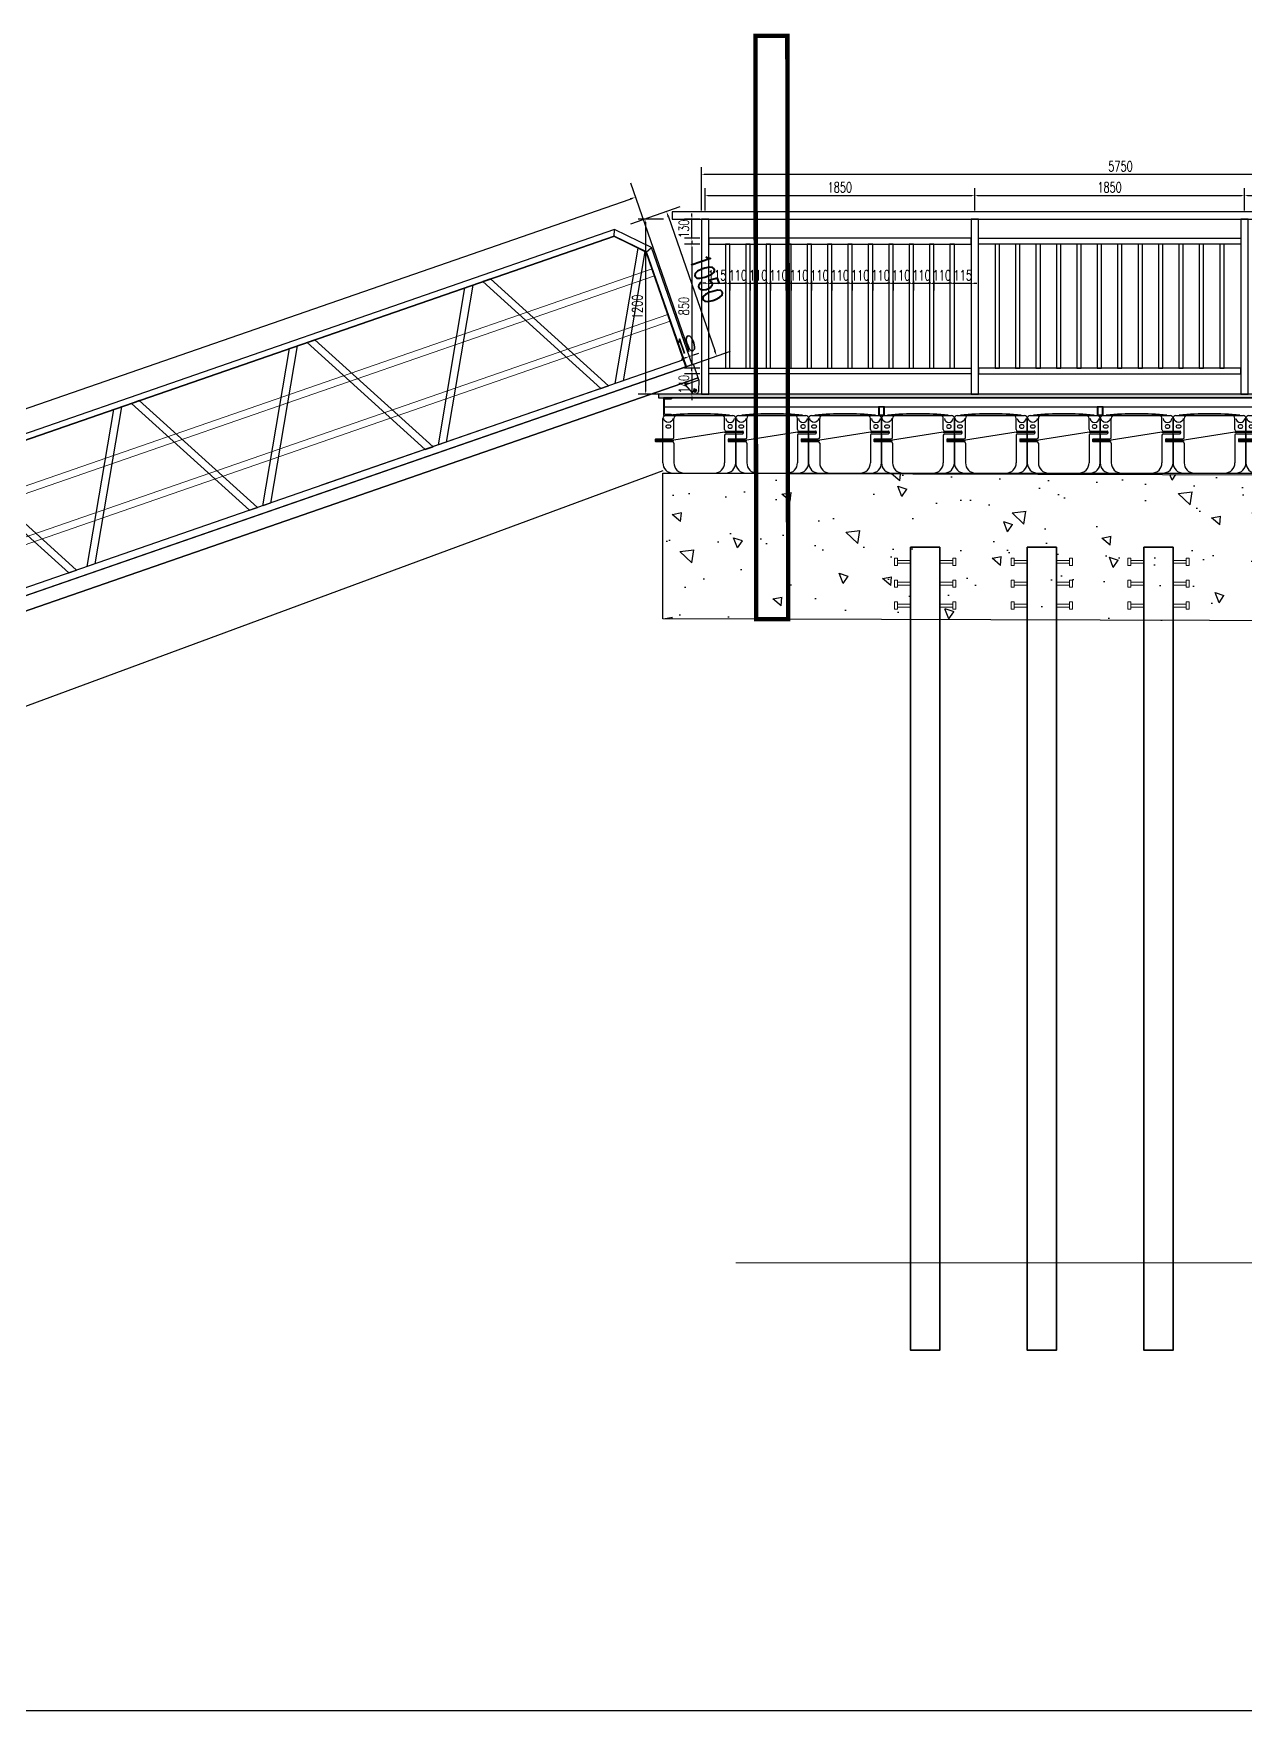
# Model space of a CAD drawing. Header units: millimetres. Extents: x -2430464 to 225692, y -180 to 1805330.
# Drawn here: x -909722 to -901416, y 898992 to 910491 of the extents above; entities that cross this region are included whole.
import ezdxf

# ---------------------------------------------------------------- set-up
doc = ezdxf.new("R2010")
doc.units = ezdxf.units.MM
doc.header["$LTSCALE"] = 1000
doc.linetypes.add('CENTER2', pattern=[28.575, 19.05, -3.175, 3.175, -3.175])
doc.layers.get('0').update_dxf_attribs({"linetype": 'CONTINUOUS'})
doc.layers.get('DEFPOINTS').update_dxf_attribs({"linetype": 'CONTINUOUS'})
for name, color, linetype in [('FT', 251, 'CONTINUOUS'), ('W-FLOAT_BOWL浮筒', 253, 'CONTINUOUS'), ('W-MOUNTING固定方式', 5, 'CONTINUOUS'), ('W-PLASTIC_RAILINGS塑木栏杆', 6, 'CONTINUOUS'), ('W-REVETMENT驳岸', 251, 'CONTINUOUS'), ('W-STEEL_FRAME钢架', 3, 'CONTINUOUS'), ('W-STEEL_KEEL钢龙骨', 5, 'CONTINUOUS'), ('W-WOOD_FLOOR木地板', 30, 'CONTINUOUS'), ('建筑', 7, 'CONTINUOUS'), ('景-通用-文字', 7, 'CONTINUOUS')]:
    doc.layers.add(name, color=color, linetype=linetype)
doc.layers.add('结构粗线', color=4, linetype='CONTINUOUS', lineweight=35)
doc.layers.add('结构细线', color=7, linetype='CONTINUOUS', lineweight=18)
doc.styles.add('STANDARD_T3', font='simplex.shx', dxfattribs={"width": 0.7, "bigfont": 'gbcbig.shx'})
doc.dimstyles.new('W&&20', dxfattribs={"dimtxt": 70, "dimasz": 20, "dimexe": 50, "dimexo": 60, "dimgap": 20, "dimtad": 1, "dimdec": 0, "dimzin": 0, "dimdsep": 46, "dimtxsty": 'STANDARD_T3', "dimcen": 0.09, "dimclrd": 1, "dimclre": 1, "dimclrt": 7, "dimazin": 2, "dimtfac": 1, "dimtdec": 0, "dimtix": 1, "dimtmove": 2, "dimatfit": 3, "dimfxl": 0, "dimtolj": 1, "dimtzin": 0, "dimarcsym": 0})
doc.dimstyles.new('W&&30', dxfattribs={"dimtxt": 105, "dimasz": 30, "dimexe": 75, "dimexo": 90, "dimgap": 30, "dimtad": 1, "dimdec": 0, "dimzin": 0, "dimdsep": 46, "dimtxsty": 'STANDARD_T3', "dimcen": 0.09, "dimclrd": 1, "dimclre": 1, "dimclrt": 7, "dimazin": 2, "dimtfac": 1, "dimtdec": 0, "dimtix": 1, "dimtmove": 2, "dimatfit": 3, "dimfxl": 0, "dimtolj": 1, "dimtzin": 0, "dimarcsym": 0})
doc.dimstyles.new('W&&40', dxfattribs={"dimtxt": 140, "dimasz": 40, "dimexe": 100, "dimexo": 120, "dimgap": 40, "dimtad": 1, "dimdec": 0, "dimzin": 0, "dimdsep": 46, "dimtxsty": 'STANDARD_T3', "dimcen": 0.09, "dimclrd": 1, "dimclre": 1, "dimclrt": 7, "dimazin": 2, "dimtfac": 1, "dimtdec": 0, "dimtix": 1, "dimtmove": 2, "dimatfit": 3, "dimfxl": 0, "dimtolj": 1, "dimtzin": 0, "dimarcsym": 0})

# ---------------------------------------------------------------- blocks, each defined once
blk = doc.blocks.new('blhft')
at = {"layer": 'FT'}
for p, q in [((-250, 234), (-250, 375)), ((-230, 395), (230, 395)), ((-208, 397), (208, 397)), ((-208, 397), (-208, 395)), ((-174, 244), (-174, 375)), ((174, 298), (174, 375)), ((208, 397), (208, 395)), ((250, 375), (250, 288)), ((-298, 234), (-184, 234)), ((174, 280), (-174, 226)), ((174, 280), (302, 280)), ((174, 260), (174, 70)), ((184, 288), (298, 288)), ((184, 270), (298, 270)), ((250, 270), (250, 70)), ((-302, 226), (-174, 226)), ((-298, 216), (-184, 216)), ((-250, 70), (-250, 216)), ((-174, 206), (-174, 70)), ((-180, 0), (180, 0))]:
    blk.add_line(p, q, dxfattribs=at)
at = {"layer": 'FT', "ltscale": 0.5}
for p, q in [((-302, 230), (-302, 220)), ((302, 284), (302, 274))]:
    blk.add_line(p, q, dxfattribs=at)
at = {"layer": 'FT'}
for centre, radius, start, end in [((-230, 375), 20, 90, 180), ((0, -1768), 2175, 84.5043, 95.4957), ((-154, 375), 20, 90, 180), ((154, 375), 20, 0, 90), ((230, 375), 20, 0, 90), ((-184, 244), 10, 270, 0), ((184, 298), 10, 180, 270), ((184, 260), 10, 90, 180), ((298, 274), 4, 270, 0), ((-298, 220), 4, 180, 270), ((-184, 206), 10, 0, 90), ((-180, 70), 70, 180, 270), ((-104, 70), 70, 180, 270), ((104, 70), 70, 270, 0), ((180, 70), 70, 270, 0)]:
    blk.add_arc(centre, radius, start, end, dxfattribs=at)
at = {"layer": 'FT', "ltscale": 0.5}
for centre, start, end in [((-298, 230), 90, 180), ((298, 284), 0, 90)]:
    blk.add_arc(centre, 4, start, end, dxfattribs=at)
at = {"layer": 'FT', "extrusion": (0, 0, -1)}
blk.add_ellipse((-212, 375), major_axis=(-30.4, 0), ratio=0.921809, start_param=3.141593, end_param=6.283185, dxfattribs=at)
at = {"layer": 'FT'}
blk.add_ellipse((212, 375), major_axis=(30.4, 0.1), ratio=0.921809, start_param=3.141593, end_param=6.283185, dxfattribs=at)
blk.add_ellipse((-212, 320), major_axis=(-16, 0), ratio=0.75, dxfattribs=at)
at = {"layer": 'FT', "extrusion": (0, 0, -1)}
blk.add_ellipse((212, 320), major_axis=(16, 0), ratio=0.75, dxfattribs=at)
blk = doc.blocks.new('*U258')
at = {"layer": 'FT'}
blk.add_blockref('blhft', (0, -204), dxfattribs=at)
blk = doc.blocks.new('*U259')
at = {"layer": 'W-FLOAT_BOWL浮筒', "color": 0, "linetype": 'ByBlock', "lineweight": -2, "transparency": 16777216}
for p in [(0, 0), (500, 0), (1000, 0), (1500, 0), (2000, 0), (2500, 0), (3000, 0), (3500, 0), (4000, 0), (4500, 0), (5000, 0), (5500, 0)]:
    blk.add_blockref('*U258', p, dxfattribs=at)
blk = doc.blocks.new('*U256')
at = {"layer": 'W-STEEL_FRAME钢架'}
for points in [[(-20, 30), (-20, -30), (20, -30), (20, 30)], [(-17, 27), (-17, -27), (17, -27), (17, 27)]]:
    blk.add_lwpolyline(points, close=True, dxfattribs=at)
blk = doc.blocks.new('*U257')
at = {"layer": '建筑', "color": 0, "linetype": 'ByBlock', "lineweight": -2, "transparency": 16777216}
for p in [(0, 0), (1500, 0), (3000, 0)]:
    blk.add_blockref('*U256', p, dxfattribs=at)
blk = doc.blocks.new('滚轮支架 -left')
for p, q in [((-50, 10), (-22, 81)), ((50, 10), (22, 81))]:
    blk.add_line(p, q)
at = {"color": 3, "linetype": 'CENTER2'}
for p, q in [((-15, 70), (15, 70)), ((0, 85), (0, 55))]:
    blk.add_line(p, q, dxfattribs=at)
blk.add_lwpolyline([(-50, 10), (50, 10), (50, -5), (-50, -5)], close=True)
blk.add_circle((0, 70), 11)
blk.add_arc((0, 70), 25, 26.1956, 153.8044)
blk = doc.blocks.new('*D359')
at = {"layer": 'DEFPOINTS', "color": 0, "transparency": 16777216}
for p in [(25990, 362), (-10, -850), (25990, -850)]:
    blk.add_point(p, dxfattribs=at)
at = {"layer": 'W-STEEL_FRAME钢架', "color": 1, "lineweight": -2, "transparency": 16777216}
for p, q in [((-10, -730), (-10, 462)), ((25990, -730), (25990, 462)), ((30, 362), (25950, 362))]:
    blk.add_line(p, q, dxfattribs=at)
at = {"layer": 'W-STEEL_FRAME钢架', "color": 1, "transparency": 16777216}
for points in [[(30, 368), (30, 355), (-10, 362)], [(25950, 368), (25950, 355), (25990, 362)]]:
    blk.add_solid(points, dxfattribs=at)
at = {"layer": 'W-STEEL_FRAME钢架', "color": 7, "transparency": 16777216, "insert": (12990, 472), "char_height": 140, "attachment_point": 5, "style": 'STANDARD_T3'}
blk.add_mtext('\\A1;26000', dxfattribs=at)
blk = doc.blocks.new('*D360')
at = {"layer": 'DEFPOINTS', "color": 0, "transparency": 16777216}
for p in [(25780, 200), (25780, -850), (26158, -850)]:
    blk.add_point(p, dxfattribs=at)
at = {"layer": 'W-STEEL_FRAME钢架', "color": 1, "lineweight": -2, "transparency": 16777216}
for p, q in [((25900, 200), (26258, 200)), ((26158, 160), (26158, -810)), ((25900, -850), (26258, -850))]:
    blk.add_line(p, q, dxfattribs=at)
at = {"layer": 'W-STEEL_FRAME钢架', "color": 1, "transparency": 16777216}
for points in [[(26164, 160), (26151, 160), (26158, 200)], [(26164, -810), (26151, -810), (26158, -850)]]:
    blk.add_solid(points, dxfattribs=at)
at = {"layer": 'W-STEEL_FRAME钢架', "color": 7, "transparency": 16777216, "insert": (26268, -325), "char_height": 140, "attachment_point": 5, "rotation": 270.0021, "style": 'STANDARD_T3'}
blk.add_mtext('\\A1;1050', dxfattribs=at)
blk = doc.blocks.new('*D358')
at = {"layer": 'DEFPOINTS', "color": 0, "transparency": 16777216}
for p in [(25990, -791), (25980, -850), (25990, -850)]:
    blk.add_point(p, dxfattribs=at)
at = {"layer": 'W-STEEL_FRAME钢架', "color": 1, "lineweight": -2, "transparency": 16777216}
for p, q in [((25950, -791), (25920, -791)), ((25980, -760), (25980, -716)), ((25980, -791), (25990, -791)), ((25990, -760), (25990, -716)), ((26020, -791), (26050, -791))]:
    blk.add_line(p, q, dxfattribs=at)
at = {"layer": 'W-STEEL_FRAME钢架', "color": 1, "transparency": 16777216}
for points in [[(25950, -786), (25950, -796), (25980, -791)], [(26020, -786), (26020, -796), (25990, -791)]]:
    blk.add_solid(points, dxfattribs=at)
at = {"layer": 'W-STEEL_FRAME钢架', "color": 7, "transparency": 16777216, "insert": (25985, -708), "char_height": 105, "attachment_point": 5, "style": 'STANDARD_T3'}
blk.add_mtext('\\A1;10', dxfattribs=at)
blk = doc.blocks.new('dwwqq132')
at = {"layer": '结构细线'}
for p, q in [((82537, 14606), (82587, 14606)), ((82537, 14606), (82537, 14586)), ((82587, 14606), (82587, 14586)), ((82537, 14586), (82587, 14586))]:
    blk.add_line(p, q, dxfattribs=at)
blk.add_lwpolyline([(82552, 14496), (82572, 14496), (82572, 14586), (82552, 14586), (82552, 14496)], dxfattribs=at)
blk = doc.blocks.new('*D2050')
at = {"layer": 'DEFPOINTS', "color": 0, "transparency": 16777216}
for p in [(-905341, 909217), (-905525, 908017), (-905141, 908017)]:
    blk.add_point(p, dxfattribs=at)
at = {"layer": 'W-WOOD_FLOOR木地板', "color": 1, "lineweight": -2, "transparency": 16777216}
for p, q in [((-905401, 909217), (-905575, 909217)), ((-905525, 909197), (-905525, 908037)), ((-905201, 908017), (-905575, 908017))]:
    blk.add_line(p, q, dxfattribs=at)
at = {"layer": 'W-WOOD_FLOOR木地板', "color": 1, "transparency": 16777216}
for points in [[(-905528, 909197), (-905522, 909197), (-905525, 909217)], [(-905528, 908037), (-905522, 908037), (-905525, 908017)]]:
    blk.add_solid(points, dxfattribs=at)
at = {"layer": 'W-WOOD_FLOOR木地板', "color": 7, "transparency": 16777216, "insert": (-905580, 908617), "char_height": 70, "attachment_point": 5, "rotation": 90, "style": 'STANDARD_T3'}
blk.add_mtext('\\A1;1200', dxfattribs=at)
blk = doc.blocks.new('*D2036')
at = {"layer": 'DEFPOINTS', "color": 0, "transparency": 16777216}
for p in [(-905091, 909047), (-905206, 908197), (-905091, 908197)]:
    blk.add_point(p, dxfattribs=at)
at = {"layer": 'W-WOOD_FLOOR木地板', "color": 1, "lineweight": -2, "transparency": 16777216}
for p, q in [((-905151, 909047), (-905256, 909047)), ((-905206, 909027), (-905206, 908217)), ((-905151, 908197), (-905256, 908197))]:
    blk.add_line(p, q, dxfattribs=at)
at = {"layer": 'W-WOOD_FLOOR木地板', "color": 1, "transparency": 16777216}
for points in [[(-905209, 909027), (-905203, 909027), (-905206, 909047)], [(-905209, 908217), (-905203, 908217), (-905206, 908197)]]:
    blk.add_solid(points, dxfattribs=at)
at = {"layer": 'W-WOOD_FLOOR木地板', "color": 7, "transparency": 16777216, "insert": (-905261, 908622), "char_height": 70, "attachment_point": 5, "rotation": 90, "style": 'STANDARD_T3'}
blk.add_mtext('\\A1;850', dxfattribs=at)
blk = doc.blocks.new('*D2037')
at = {"layer": 'DEFPOINTS', "color": 0, "transparency": 16777216}
for p in [(-905206, 909217), (-905091, 909217), (-905091, 909087)]:
    blk.add_point(p, dxfattribs=at)
at = {"layer": 'W-WOOD_FLOOR木地板', "color": 1, "lineweight": -2, "transparency": 16777216}
for p, q in [((-905151, 909217), (-905256, 909217)), ((-905206, 909237), (-905206, 909257)), ((-905206, 909087), (-905206, 909217)), ((-905151, 909087), (-905256, 909087)), ((-905206, 909067), (-905206, 909047))]:
    blk.add_line(p, q, dxfattribs=at)
at = {"layer": 'W-WOOD_FLOOR木地板', "color": 1, "transparency": 16777216}
for points in [[(-905209, 909237), (-905203, 909237), (-905206, 909217)], [(-905209, 909067), (-905203, 909067), (-905206, 909087)]]:
    blk.add_solid(points, dxfattribs=at)
at = {"layer": 'W-WOOD_FLOOR木地板', "color": 7, "transparency": 16777216, "insert": (-905261, 909152), "char_height": 70, "attachment_point": 5, "rotation": 90, "style": 'STANDARD_T3'}
blk.add_mtext('\\A1;130', dxfattribs=at)
blk = doc.blocks.new('*D2051')
at = {"layer": 'DEFPOINTS', "color": 0, "transparency": 16777216}
for p in [(-905091, 908157), (-905206, 908017), (-905091, 908017)]:
    blk.add_point(p, dxfattribs=at)
at = {"layer": 'W-WOOD_FLOOR木地板', "color": 1, "lineweight": -2, "transparency": 16777216}
for p, q in [((-905151, 908157), (-905256, 908157)), ((-905206, 908177), (-905206, 908197)), ((-905206, 908157), (-905206, 908017)), ((-905151, 908017), (-905256, 908017)), ((-905206, 907997), (-905206, 907977))]:
    blk.add_line(p, q, dxfattribs=at)
at = {"layer": 'W-WOOD_FLOOR木地板', "color": 1, "transparency": 16777216}
for points in [[(-905209, 908177), (-905202, 908177), (-905206, 908157)], [(-905209, 907997), (-905202, 907997), (-905206, 908017)]]:
    blk.add_solid(points, dxfattribs=at)
at = {"layer": 'W-WOOD_FLOOR木地板', "color": 7, "transparency": 16777216, "insert": (-905261, 908087), "char_height": 70, "attachment_point": 5, "rotation": 90, "style": 'STANDARD_T3'}
blk.add_mtext('\\A1;140', dxfattribs=at)
blk = doc.blocks.new('*D2052')
at = {"layer": 'DEFPOINTS', "color": 0, "transparency": 16777216}
for p in [(-903266, 909381), (-905116, 909217), (-903266, 909217)]:
    blk.add_point(p, dxfattribs=at)
at = {"layer": 'W-WOOD_FLOOR木地板', "color": 1, "lineweight": -2, "transparency": 16777216}
for p, q in [((-905116, 909277), (-905116, 909431)), ((-903266, 909277), (-903266, 909431)), ((-905096, 909381), (-903286, 909381))]:
    blk.add_line(p, q, dxfattribs=at)
at = {"layer": 'W-WOOD_FLOOR木地板', "color": 1, "transparency": 16777216}
for points in [[(-905096, 909384), (-905096, 909377), (-905116, 909381)], [(-903286, 909384), (-903286, 909377), (-903266, 909381)]]:
    blk.add_solid(points, dxfattribs=at)
at = {"layer": 'W-WOOD_FLOOR木地板', "color": 7, "transparency": 16777216, "insert": (-904191, 909436), "char_height": 70, "attachment_point": 5, "style": 'STANDARD_T3'}
blk.add_mtext('\\A1;1850', dxfattribs=at)
blk = doc.blocks.new('*D2053')
at = {"layer": 'DEFPOINTS', "color": 0, "transparency": 16777216}
for p in [(-901416, 909381), (-903266, 909217), (-901416, 909217)]:
    blk.add_point(p, dxfattribs=at)
at = {"layer": 'W-WOOD_FLOOR木地板', "color": 1, "lineweight": -2, "transparency": 16777216}
for p, q in [((-903266, 909277), (-903266, 909431)), ((-901416, 909277), (-901416, 909431)), ((-903246, 909381), (-901436, 909381))]:
    blk.add_line(p, q, dxfattribs=at)
at = {"layer": 'W-WOOD_FLOOR木地板', "color": 1, "transparency": 16777216}
for points in [[(-903246, 909384), (-903246, 909377), (-903266, 909381)], [(-901436, 909384), (-901436, 909377), (-901416, 909381)]]:
    blk.add_solid(points, dxfattribs=at)
at = {"layer": 'W-WOOD_FLOOR木地板', "color": 7, "transparency": 16777216, "insert": (-902341, 909436), "char_height": 70, "attachment_point": 5, "style": 'STANDARD_T3'}
blk.add_mtext('\\A1;1850', dxfattribs=at)
blk = doc.blocks.new('*D2054')
at = {"layer": 'DEFPOINTS', "color": 0, "transparency": 16777216}
for p in [(-899566, 909381), (-901416, 909217), (-899566, 909217)]:
    blk.add_point(p, dxfattribs=at)
at = {"layer": 'W-WOOD_FLOOR木地板', "color": 1, "lineweight": -2, "transparency": 16777216}
for p, q in [((-901416, 909277), (-901416, 909431)), ((-899566, 909277), (-899566, 909431)), ((-901396, 909381), (-899586, 909381))]:
    blk.add_line(p, q, dxfattribs=at)
at = {"layer": 'W-WOOD_FLOOR木地板', "color": 1, "transparency": 16777216}
for points in [[(-901396, 909384), (-901396, 909377), (-901416, 909381)], [(-899586, 909384), (-899586, 909377), (-899566, 909381)]]:
    blk.add_solid(points, dxfattribs=at)
at = {"layer": 'W-WOOD_FLOOR木地板', "color": 7, "transparency": 16777216, "insert": (-900491, 909436), "char_height": 70, "attachment_point": 5, "style": 'STANDARD_T3'}
blk.add_mtext('\\A1;1850', dxfattribs=at)
blk = doc.blocks.new('*D2055')
at = {"layer": 'DEFPOINTS', "color": 0, "transparency": 16777216}
for p in [(-905141, 909525), (-905141, 909217), (-899391, 909217)]:
    blk.add_point(p, dxfattribs=at)
at = {"layer": 'W-WOOD_FLOOR木地板', "color": 1, "lineweight": -2, "transparency": 16777216}
for p, q in [((-905141, 909277), (-905141, 909575)), ((-899411, 909525), (-905121, 909525)), ((-899391, 909277), (-899391, 909575))]:
    blk.add_line(p, q, dxfattribs=at)
at = {"layer": 'W-WOOD_FLOOR木地板', "color": 1, "transparency": 16777216}
for points in [[(-905121, 909529), (-905121, 909522), (-905141, 909525)], [(-899411, 909529), (-899411, 909522), (-899391, 909525)]]:
    blk.add_solid(points, dxfattribs=at)
at = {"layer": 'W-WOOD_FLOOR木地板', "color": 7, "transparency": 16777216, "insert": (-902266, 909580), "char_height": 70, "attachment_point": 5, "style": 'STANDARD_T3'}
blk.add_mtext('\\A1;5750', dxfattribs=at)
blk = doc.blocks.new('*D2056')
at = {"layer": 'DEFPOINTS', "color": 0, "transparency": 16777216}
for p in [(-905091, 908855), (-904976, 908855), (-904976, 908778)]:
    blk.add_point(p, dxfattribs=at)
at = {"layer": 'W-WOOD_FLOOR木地板', "color": 1, "lineweight": -2, "transparency": 16777216}
for p, q in [((-905111, 908778), (-905131, 908778)), ((-905091, 908795), (-905091, 908728)), ((-905091, 908778), (-904976, 908778)), ((-904976, 908795), (-904976, 908728)), ((-904956, 908778), (-904936, 908778))]:
    blk.add_line(p, q, dxfattribs=at)
at = {"layer": 'W-WOOD_FLOOR木地板', "color": 1, "transparency": 16777216}
for points in [[(-905111, 908781), (-905111, 908774), (-905091, 908778)], [(-904956, 908781), (-904956, 908774), (-904976, 908778)]]:
    blk.add_solid(points, dxfattribs=at)
at = {"layer": 'W-WOOD_FLOOR木地板', "color": 7, "transparency": 16777216, "insert": (-905033, 908833), "char_height": 70, "attachment_point": 5, "style": 'STANDARD_T3'}
blk.add_mtext('\\A1;115', dxfattribs=at)
blk = doc.blocks.new('*D2038')
at = {"layer": 'DEFPOINTS', "color": 0, "transparency": 16777216}
for p in [(-903406, 908902), (-903291, 908902), (-903291, 908778)]:
    blk.add_point(p, dxfattribs=at)
at = {"layer": '景-通用-文字', "color": 1, "lineweight": -2, "transparency": 16777216}
for p, q in [((-903426, 908778), (-903446, 908778)), ((-903406, 908783), (-903406, 908728)), ((-903406, 908778), (-903291, 908778)), ((-903291, 908783), (-903291, 908728)), ((-903271, 908778), (-903251, 908778))]:
    blk.add_line(p, q, dxfattribs=at)
at = {"layer": '景-通用-文字', "color": 1, "transparency": 16777216}
for points in [[(-903426, 908781), (-903426, 908774), (-903406, 908778)], [(-903271, 908781), (-903271, 908774), (-903291, 908778)]]:
    blk.add_solid(points, dxfattribs=at)
at = {"layer": '景-通用-文字', "color": 7, "transparency": 16777216, "insert": (-903348, 908833), "char_height": 70, "attachment_point": 5, "style": 'STANDARD_T3'}
blk.add_mtext('\\A1;115', dxfattribs=at)
blk = doc.blocks.new('*D2039')
at = {"layer": 'DEFPOINTS', "color": 0, "transparency": 16777216}
for p in [(-904946, 908855), (-904836, 908855), (-904836, 908778)]:
    blk.add_point(p, dxfattribs=at)
at = {"layer": 'W-WOOD_FLOOR木地板', "color": 1, "lineweight": -2, "transparency": 16777216}
for p, q in [((-904966, 908778), (-904986, 908778)), ((-904946, 908795), (-904946, 908728)), ((-904946, 908778), (-904836, 908778)), ((-904836, 908795), (-904836, 908728)), ((-904816, 908778), (-904796, 908778))]:
    blk.add_line(p, q, dxfattribs=at)
at = {"layer": 'W-WOOD_FLOOR木地板', "color": 1, "transparency": 16777216}
for points in [[(-904966, 908781), (-904966, 908774), (-904946, 908778)], [(-904816, 908781), (-904816, 908774), (-904836, 908778)]]:
    blk.add_solid(points, dxfattribs=at)
at = {"layer": 'W-WOOD_FLOOR木地板', "color": 7, "transparency": 16777216, "insert": (-904891, 908833), "char_height": 70, "attachment_point": 5, "style": 'STANDARD_T3'}
blk.add_mtext('\\A1;110', dxfattribs=at)
blk = doc.blocks.new('*D2040')
at = {"layer": 'DEFPOINTS', "color": 0, "transparency": 16777216}
for p in [(-904806, 908855), (-904696, 908855), (-904696, 908778)]:
    blk.add_point(p, dxfattribs=at)
at = {"layer": 'W-WOOD_FLOOR木地板', "color": 1, "lineweight": -2, "transparency": 16777216}
for p, q in [((-904826, 908778), (-904846, 908778)), ((-904806, 908795), (-904806, 908728)), ((-904806, 908778), (-904696, 908778)), ((-904696, 908795), (-904696, 908728)), ((-904676, 908778), (-904656, 908778))]:
    blk.add_line(p, q, dxfattribs=at)
at = {"layer": 'W-WOOD_FLOOR木地板', "color": 1, "transparency": 16777216}
for points in [[(-904826, 908781), (-904826, 908774), (-904806, 908778)], [(-904676, 908781), (-904676, 908774), (-904696, 908778)]]:
    blk.add_solid(points, dxfattribs=at)
at = {"layer": 'W-WOOD_FLOOR木地板', "color": 7, "transparency": 16777216, "insert": (-904751, 908833), "char_height": 70, "attachment_point": 5, "style": 'STANDARD_T3'}
blk.add_mtext('\\A1;110', dxfattribs=at)
blk = doc.blocks.new('*D2041')
at = {"layer": 'DEFPOINTS', "color": 0, "transparency": 16777216}
for p in [(-904666, 908855), (-904556, 908855), (-904556, 908778)]:
    blk.add_point(p, dxfattribs=at)
at = {"layer": 'W-WOOD_FLOOR木地板', "color": 1, "lineweight": -2, "transparency": 16777216}
for p, q in [((-904686, 908778), (-904706, 908778)), ((-904666, 908795), (-904666, 908728)), ((-904666, 908778), (-904556, 908778)), ((-904556, 908795), (-904556, 908728)), ((-904536, 908778), (-904516, 908778))]:
    blk.add_line(p, q, dxfattribs=at)
at = {"layer": 'W-WOOD_FLOOR木地板', "color": 1, "transparency": 16777216}
for points in [[(-904686, 908781), (-904686, 908774), (-904666, 908778)], [(-904536, 908781), (-904536, 908774), (-904556, 908778)]]:
    blk.add_solid(points, dxfattribs=at)
at = {"layer": 'W-WOOD_FLOOR木地板', "color": 7, "transparency": 16777216, "insert": (-904611, 908833), "char_height": 70, "attachment_point": 5, "style": 'STANDARD_T3'}
blk.add_mtext('\\A1;110', dxfattribs=at)
blk = doc.blocks.new('*D2042')
at = {"layer": 'DEFPOINTS', "color": 0, "transparency": 16777216}
for p in [(-904526, 908855), (-904416, 908855), (-904416, 908778)]:
    blk.add_point(p, dxfattribs=at)
at = {"layer": 'W-WOOD_FLOOR木地板', "color": 1, "lineweight": -2, "transparency": 16777216}
for p, q in [((-904546, 908778), (-904566, 908778)), ((-904526, 908795), (-904526, 908728)), ((-904526, 908778), (-904416, 908778)), ((-904416, 908795), (-904416, 908728)), ((-904396, 908778), (-904376, 908778))]:
    blk.add_line(p, q, dxfattribs=at)
at = {"layer": 'W-WOOD_FLOOR木地板', "color": 1, "transparency": 16777216}
for points in [[(-904546, 908781), (-904546, 908774), (-904526, 908778)], [(-904396, 908781), (-904396, 908774), (-904416, 908778)]]:
    blk.add_solid(points, dxfattribs=at)
at = {"layer": 'W-WOOD_FLOOR木地板', "color": 7, "transparency": 16777216, "insert": (-904471, 908833), "char_height": 70, "attachment_point": 5, "style": 'STANDARD_T3'}
blk.add_mtext('\\A1;110', dxfattribs=at)
blk = doc.blocks.new('*D2043')
at = {"layer": 'DEFPOINTS', "color": 0, "transparency": 16777216}
for p in [(-904386, 908855), (-904276, 908855), (-904276, 908778)]:
    blk.add_point(p, dxfattribs=at)
at = {"layer": 'W-WOOD_FLOOR木地板', "color": 1, "lineweight": -2, "transparency": 16777216}
for p, q in [((-904406, 908778), (-904426, 908778)), ((-904386, 908795), (-904386, 908728)), ((-904386, 908778), (-904276, 908778)), ((-904276, 908795), (-904276, 908728)), ((-904256, 908778), (-904236, 908778))]:
    blk.add_line(p, q, dxfattribs=at)
at = {"layer": 'W-WOOD_FLOOR木地板', "color": 1, "transparency": 16777216}
for points in [[(-904406, 908781), (-904406, 908774), (-904386, 908778)], [(-904256, 908781), (-904256, 908774), (-904276, 908778)]]:
    blk.add_solid(points, dxfattribs=at)
at = {"layer": 'W-WOOD_FLOOR木地板', "color": 7, "transparency": 16777216, "insert": (-904331, 908833), "char_height": 70, "attachment_point": 5, "style": 'STANDARD_T3'}
blk.add_mtext('\\A1;110', dxfattribs=at)
blk = doc.blocks.new('*D2044')
at = {"layer": 'DEFPOINTS', "color": 0, "transparency": 16777216}
for p in [(-904246, 908855), (-904136, 908855), (-904136, 908778)]:
    blk.add_point(p, dxfattribs=at)
at = {"layer": 'W-WOOD_FLOOR木地板', "color": 1, "lineweight": -2, "transparency": 16777216}
for p, q in [((-904266, 908778), (-904286, 908778)), ((-904246, 908795), (-904246, 908728)), ((-904246, 908778), (-904136, 908778)), ((-904136, 908795), (-904136, 908728)), ((-904116, 908778), (-904096, 908778))]:
    blk.add_line(p, q, dxfattribs=at)
at = {"layer": 'W-WOOD_FLOOR木地板', "color": 1, "transparency": 16777216}
for points in [[(-904266, 908781), (-904266, 908774), (-904246, 908778)], [(-904116, 908781), (-904116, 908774), (-904136, 908778)]]:
    blk.add_solid(points, dxfattribs=at)
at = {"layer": 'W-WOOD_FLOOR木地板', "color": 7, "transparency": 16777216, "insert": (-904191, 908833), "char_height": 70, "attachment_point": 5, "style": 'STANDARD_T3'}
blk.add_mtext('\\A1;110', dxfattribs=at)
blk = doc.blocks.new('*D2045')
at = {"layer": 'DEFPOINTS', "color": 0, "transparency": 16777216}
for p in [(-904106, 908855), (-903996, 908855), (-903996, 908778)]:
    blk.add_point(p, dxfattribs=at)
at = {"layer": 'W-WOOD_FLOOR木地板', "color": 1, "lineweight": -2, "transparency": 16777216}
for p, q in [((-904126, 908778), (-904146, 908778)), ((-904106, 908795), (-904106, 908728)), ((-904106, 908778), (-903996, 908778)), ((-903996, 908795), (-903996, 908728)), ((-903976, 908778), (-903956, 908778))]:
    blk.add_line(p, q, dxfattribs=at)
at = {"layer": 'W-WOOD_FLOOR木地板', "color": 1, "transparency": 16777216}
for points in [[(-904126, 908781), (-904126, 908774), (-904106, 908778)], [(-903976, 908781), (-903976, 908774), (-903996, 908778)]]:
    blk.add_solid(points, dxfattribs=at)
at = {"layer": 'W-WOOD_FLOOR木地板', "color": 7, "transparency": 16777216, "insert": (-904051, 908833), "char_height": 70, "attachment_point": 5, "style": 'STANDARD_T3'}
blk.add_mtext('\\A1;110', dxfattribs=at)
blk = doc.blocks.new('*D2046')
at = {"layer": 'DEFPOINTS', "color": 0, "transparency": 16777216}
for p in [(-903966, 908855), (-903856, 908855), (-903856, 908778)]:
    blk.add_point(p, dxfattribs=at)
at = {"layer": 'W-WOOD_FLOOR木地板', "color": 1, "lineweight": -2, "transparency": 16777216}
for p, q in [((-903986, 908778), (-904006, 908778)), ((-903966, 908795), (-903966, 908728)), ((-903966, 908778), (-903856, 908778)), ((-903856, 908795), (-903856, 908728)), ((-903836, 908778), (-903816, 908778))]:
    blk.add_line(p, q, dxfattribs=at)
at = {"layer": 'W-WOOD_FLOOR木地板', "color": 1, "transparency": 16777216}
for points in [[(-903986, 908781), (-903986, 908774), (-903966, 908778)], [(-903836, 908781), (-903836, 908774), (-903856, 908778)]]:
    blk.add_solid(points, dxfattribs=at)
at = {"layer": 'W-WOOD_FLOOR木地板', "color": 7, "transparency": 16777216, "insert": (-903911, 908833), "char_height": 70, "attachment_point": 5, "style": 'STANDARD_T3'}
blk.add_mtext('\\A1;110', dxfattribs=at)
blk = doc.blocks.new('*D2047')
at = {"layer": 'DEFPOINTS', "color": 0, "transparency": 16777216}
for p in [(-903826, 908855), (-903716, 908855), (-903716, 908778)]:
    blk.add_point(p, dxfattribs=at)
at = {"layer": 'W-WOOD_FLOOR木地板', "color": 1, "lineweight": -2, "transparency": 16777216}
for p, q in [((-903846, 908778), (-903866, 908778)), ((-903826, 908795), (-903826, 908728)), ((-903826, 908778), (-903716, 908778)), ((-903716, 908795), (-903716, 908728)), ((-903696, 908778), (-903676, 908778))]:
    blk.add_line(p, q, dxfattribs=at)
at = {"layer": 'W-WOOD_FLOOR木地板', "color": 1, "transparency": 16777216}
for points in [[(-903846, 908781), (-903846, 908774), (-903826, 908778)], [(-903696, 908781), (-903696, 908774), (-903716, 908778)]]:
    blk.add_solid(points, dxfattribs=at)
at = {"layer": 'W-WOOD_FLOOR木地板', "color": 7, "transparency": 16777216, "insert": (-903771, 908833), "char_height": 70, "attachment_point": 5, "style": 'STANDARD_T3'}
blk.add_mtext('\\A1;110', dxfattribs=at)
blk = doc.blocks.new('*D2048')
at = {"layer": 'DEFPOINTS', "color": 0, "transparency": 16777216}
for p in [(-903686, 908855), (-903576, 908855), (-903576, 908778)]:
    blk.add_point(p, dxfattribs=at)
at = {"layer": 'W-WOOD_FLOOR木地板', "color": 1, "lineweight": -2, "transparency": 16777216}
for p, q in [((-903706, 908778), (-903726, 908778)), ((-903686, 908795), (-903686, 908728)), ((-903686, 908778), (-903576, 908778)), ((-903576, 908795), (-903576, 908728)), ((-903556, 908778), (-903536, 908778))]:
    blk.add_line(p, q, dxfattribs=at)
at = {"layer": 'W-WOOD_FLOOR木地板', "color": 1, "transparency": 16777216}
for points in [[(-903706, 908781), (-903706, 908774), (-903686, 908778)], [(-903556, 908781), (-903556, 908774), (-903576, 908778)]]:
    blk.add_solid(points, dxfattribs=at)
at = {"layer": 'W-WOOD_FLOOR木地板', "color": 7, "transparency": 16777216, "insert": (-903631, 908833), "char_height": 70, "attachment_point": 5, "style": 'STANDARD_T3'}
blk.add_mtext('\\A1;110', dxfattribs=at)
blk = doc.blocks.new('*D2049')
at = {"layer": 'DEFPOINTS', "color": 0, "transparency": 16777216}
for p in [(-903546, 908855), (-903436, 908855), (-903436, 908778)]:
    blk.add_point(p, dxfattribs=at)
at = {"layer": 'W-WOOD_FLOOR木地板', "color": 1, "lineweight": -2, "transparency": 16777216}
for p, q in [((-903566, 908778), (-903586, 908778)), ((-903546, 908795), (-903546, 908728)), ((-903546, 908778), (-903436, 908778)), ((-903436, 908795), (-903436, 908728)), ((-903416, 908778), (-903396, 908778))]:
    blk.add_line(p, q, dxfattribs=at)
at = {"layer": 'W-WOOD_FLOOR木地板', "color": 1, "transparency": 16777216}
for points in [[(-903566, 908781), (-903566, 908774), (-903546, 908778)], [(-903416, 908781), (-903416, 908774), (-903436, 908778)]]:
    blk.add_solid(points, dxfattribs=at)
at = {"layer": 'W-WOOD_FLOOR木地板', "color": 7, "transparency": 16777216, "insert": (-903491, 908833), "char_height": 70, "attachment_point": 5, "style": 'STANDARD_T3'}
blk.add_mtext('\\A1;110', dxfattribs=at)
blk = doc.blocks.new('*U2033')
at = {"layer": 'W-PLASTIC_RAILINGS塑木栏杆'}
blk.add_lwpolyline([(-15, -425), (15, -425), (15, 425), (-15, 425)], close=True, dxfattribs=at)
blk = doc.blocks.new('*U2034')
at = {"color": 0, "linetype": 'ByBlock', "lineweight": -2, "transparency": 16777216}
for p in [(0, 0), (140, 0), (280, 0), (420, 0), (560, 0), (700, 0), (840, 0), (980, 0), (1120, 0), (1260, 0), (1400, 0), (1540, 0)]:
    blk.add_blockref('*U2033', p, dxfattribs=at)
blk = doc.blocks.new('*U2035')
at = {"layer": 'W-PLASTIC_RAILINGS塑木栏杆'}
blk.add_lwpolyline([(-15, -425), (15, -425), (15, 425), (-15, 425)], close=True, dxfattribs=at)
blk = doc.blocks.new('*U2030')
at = {"color": 0, "linetype": 'ByBlock', "lineweight": -2, "transparency": 16777216}
for p in [(0, 0), (140, 0), (280, 0), (420, 0), (560, 0), (700, 0), (840, 0), (980, 0), (1120, 0), (1260, 0), (1400, 0), (1540, 0)]:
    blk.add_blockref('*U2035', p, dxfattribs=at)
blk = doc.blocks.new('15yq')
at = {"color": 4}
for p, q in [((25780, 200), (200, 200)), ((25761.4, 155), (218.6, 155)), ((25761.4, 155), (25780, 200)), ((25935, -18.6), (25761.4, 155)), ((25980, 0), (25780, 200)), ((25935, -18.6), (25980, 0)), ((25980, -850), (25980, 0)), ((25935, -850), (25935, -18.6))]:
    blk.add_line(p, q, dxfattribs=at)
at = {"color": 251}
for p, q in [((25762.6, 158), (217.4, 158)), ((25938, -17.4), (25762.6, 158)), ((25938, -850), (25938, -17.4))]:
    blk.add_line(p, q, dxfattribs=at)
at = {"color": 0, "lineweight": 5}
for p, q in [((25935, -140), (45, -140)), ((25935, -190), (45, -190)), ((25935, -470), (45, -470)), ((25935, -520), (45, -520))]:
    blk.add_line(p, q, dxfattribs=at)
at = {"color": 2}
blk.add_line((25364.5, -800), (23307.9, -800), dxfattribs=at)
at = {"color": 3}
for p, q in [((25990, -850), (-10, -850)), ((25990, -850), (-10, -850)), ((25990, -950), (25990, -850)), ((-10, -950), (25990, -950)), ((25990, -950), (1990, -950))]:
    blk.add_line(p, q, dxfattribs=at)
at = {"color": 3, "lineweight": 5}
blk.add_line((25990, -950), (25990, -850), dxfattribs=at)
blk.add_line((25990, -950), (25990, -850), dxfattribs=at)
at = {"color": 2}
for points in [[(21528.3, -800), (21002.9, 158), (20946.4, 158), (21471.7, -800)], [(21605.3, -800), (22130.6, 158), (22187.2, 158), (21661.9, -800)], [(22841.3, -800), (22316, 158), (22259.4, 158), (22784.7, -800)], [(22880.2, -800), (23405.5, 158), (23462.1, 158), (22936.8, -800)], [(24116.2, -800), (23590.8, 158), (23534.3, 158), (24059.6, -800)], [(24155, -800), (24680.4, 158), (24737, 158), (24211.6, -800)], [(25391.1, -800), (24865.7, 158), (24809.1, 158), (25334.5, -800)], [(25439, -800), (25891.4, 25), (25927.9, -11.6), (25495.6, -800)]]:
    blk.add_lwpolyline(points, close=True, dxfattribs=at)
at = {"color": 1}
blk.add_lwpolyline([(25935, -800), (45, -800), (45, -850), (25935, -850)], close=True, dxfattribs=at)
at = {"xscale": -1, "rotation": 180.0000000000944}
blk.add_blockref('滚轮支架 -left', (25940, -955), dxfattribs=at)
blk.add_blockref('滚轮支架 -left', (25940, -955), dxfattribs=at)
at = {"layer": 'W-STEEL_FRAME钢架'}
for base, p1, dimstyle, picture, middle in [((25990, 361.7), (-10, -850), 'W&&40', '*D359', (12990, 471.7)), ((25990, -790.6), (25980, -850), 'W&&30', '*D358', (25985, -708.1))]:
    dim = blk.add_linear_dim(base=base, p1=p1, p2=(25990, -850), angle=180, dimstyle=dimstyle, dxfattribs=at)
    dim.commit()
    dim.dimension.update_dxf_attribs({"geometry": picture, "text_midpoint": middle})
dim = blk.add_aligned_dim(p1=(25780, 200), p2=(25780, -850), distance=377.7, dimstyle='W&&40', dxfattribs=at)
dim.commit()
dim.dimension.update_dxf_attribs({"geometry": '*D360', "text_midpoint": (26267.7, -325)})

msp = doc.modelspace()

# ---------------------------------------------------------------- hatches: boundary and pattern name
at = {"layer": 'W-REVETMENT驳岸'}
h = msp.add_hatch(dxfattribs=at)
h.set_pattern_fill('混凝土', color=256, scale=100, angle=90)
h.set_pattern_definition([(140, (-2993022.5, -1047408), (62.75213, 717.26018), [75, -825]), (85, (-2993022.5, -1047408), (-752.19213, -138.75133), [60, -660]), (190.4514, (-2993017.25, -1047348.24), (-689.43954, 578.50938), [63.74019, -701.14211]), (136.1842, (-2993222.5, -1047408), (165.51901, 1067.24105), [112.5, -1237.5]), (186.6356, (-2993208.7, -1047319.1), (-974.11787, 934.6627), [95.6103, -1051.713]), (81.1842, (-2993222.5, -1047408), (-974.1186, 934.66195), [90, -990]), (111, (-2993172.5, -1047308), (402.61889, 596.90705), [75, -825]), (56, (-2993172.5, -1047308), (-725.15005, 243.31533), [60, -660]), (161.4514, (-2993138.9, -1047258.3), (-322.5305, 840.22263), [63.74019, -701.14211]), (127.5, (-2993022.48, -1047408.01), (-332.893854, 12.159855), [0, -652, 0, -670, 0, -662.5]), (97.5, (-2993022.48, -1047408), (-394.41171, 263.069537), [0, -382, 0, -637, 0, -252.5]), (57.5, (-2993022.48, -1047631.01), (22.554872, 533.822436), [0, -250, 0, -780, 0, -1035]), (47.5, (-2993022.5, -1047731), (-100.10498, 583.18617), [0, -325, 0, -518, 0, -735])])
h.paths.add_polyline_path([(-899405.63, 906459.64), (-899405.63, 907460.06), (-905405.48, 907477.2), (-905405.48, 906476.79)])
at = {"layer": 'W-WOOD_FLOOR木地板'}
h = msp.add_hatch(dxfattribs=at)
h.set_pattern_fill('木纹03', color=256, scale=100, angle=90)
h.set_pattern_definition([(90, (-2982720.23, -941411.63), (-200, 200), [10, -190]), (180, (-2982790.23, -941331.63), (-200, -200), [20, -180]), (135, (-2982770.23, -941371.63), (-199.998082, 1e-14), [14.14, -42.42, 14.14, -28.28, 99, -85]), (135, (-2982710.23, -941421.63), (-200, 1e-14), [14.142, -28.284, 14.142, -226.2]), (135, (-2982730.23, -941351.63), (-200, 1e-14), [14.142, -268.700712]), (135, (-2982720.23, -941331.63), (-200, 1e-14), [14.142, -268.700712]), (135, (-2982740.23, -941361.63), (-200, 1e-14), [14.142, -268.700712]), (135, (-2982750.23, -941371.63), (-200, 1e-14), [28.284, -254.558712]), (135, (-2982900.23, -941321.63), (-200, 1e-14), [28.284, -254.558712]), (135, (-2982760.23, -941391.63), (-200, 1e-14), [56.568, -226.274712]), (135, (-2982770.23, -941401.63), (-200, 1e-14), [56.568, -226.274712]), (135, (-2982830.23, -941271.63), (-200, 1e-14), [56.568, -226.274712]), (135, (-2982790.23, -941411.63), (-200, 1e-14), [42.4264, -240.416312]), (135, (-2982820.23, -941451.63), (-200, 1e-14), [42.4264, -240.416312]), (135, (-2982800.23, -941431.63), (-200, 1e-14), [42.4264, -240.416312]), (135, (-2982860.23, -941301.63), (-200, 1e-14), [70.71068, -212.132032]), (135, (-2982870.23, -941321.63), (-200, 1e-14), [70.71068, -212.132032]), (135, (-2982820.23, -941301.63), (-200, 1e-14), [98.994949, -183.847763]), (116.5650512, (-2982740.23, -941391.63), (-8e-08, 200), [22.360678, -424.852916]), (116.5650512, (-2982800.23, -941351.63), (-8e-08, 200), [22.360678, -424.852916]), (116.5650512, (-2982780.23, -941361.63), (-8e-08, 200), [22.360678, -424.852916]), (116.5650512, (-2982720.23, -941401.63), (-8e-08, 200), [44.72136, -402.492235]), (116.5650512, (-2982810.23, -941361.63), (-8e-08, 200), [67.082039, -380.131556]), (116.5650512, (-2982820.23, -941381.63), (-8e-08, 200), [89.442719, -357.770876]), (116.5650512, (-2982830.23, -941401.63), (-8e-08, 200), [89.442719, -357.770876]), (116.5650512, (-2982890.23, -941431.63), (-8e-08, 200), [89.442719, -357.770876]), (116.5650512, (-2982870.23, -941431.63), (-8e-08, 200), [111.8034, -335.410195]), (116.5650512, (-2982850.23, -941421.63), (-8e-08, 200), [111.8034, -335.410195]), (153.434949, (-2982770.23, -941351.63), (-200, 1e-08), [22.360678, -424.852916]), (153.434949, (-2982750.23, -941381.63), (-200, 1e-08), [22.360678, -424.852916]), (153.434949, (-2982720.23, -941411.63), (-200, 1e-08), [44.72136, -402.492235]), (153.434949, (-2982750.23, -941351.63), (-200, 1e-08), [44.72136, -402.492235]), (153.434949, (-2982710.23, -941431.63), (-200, 1e-08), [67.082039, -380.131556]), (153.434949, (-2982710.23, -941451.63), (-200, 1e-08), [89.442719, -357.770876]), (153.434949, (-2982720.23, -941271.63), (-200, 1e-08), [89.442719, -357.770876]), (153.434949, (-2982740.23, -941341.63), (-200, 1e-08), [89.442719, -357.770876]), (153.434949, (-2982720.23, -941301.63), (-200, 1e-08), [111.8034, -335.410195]), (153.434949, (-2982730.23, -941321.63), (-200, 1e-08), [111.8034, -335.410195])])
h.paths.add_polyline_path([(-899374.83, 907992.2), (-899374.83, 908017.2), (-905435.13, 908017.2), (-905435.13, 907992.2)])

# ---------------------------------------------------------------- linework, layer by layer
at = {"layer": 'W-FLOAT_BOWL浮筒'}
msp.add_line((-905405.48, 907477.2), (-899405.48, 907477.2), dxfattribs=at)
msp.add_lwpolyline([(-905405.48, 907492.37), (-928405.48, 898992.37), (-905405.48, 898992.37), (-899405.48, 898992.37), (-892405.48, 898992.37), (-892405.48, 909992.37), (-899405.63, 907475.23)], dxfattribs=at)
at = {"layer": 'W-MOUNTING固定方式', "color": 4, "const_width": 30}
msp.add_lwpolyline([(-904764.72, 906475.06), (-904545.72, 906475.06), (-904551.48, 910475.7), (-904770.48, 910475.7)], close=True, dxfattribs=at)
at = {"layer": 'W-PLASTIC_RAILINGS塑木栏杆'}
for points in [[(-905340.86, 909217.2), (-899390.86, 909217.2), (-899390.86, 909267.2), (-905340.86, 909267.2)], [(-905140.86, 908017.2), (-905090.86, 908017.2), (-905090.86, 909217.2), (-905140.86, 909217.2)], [(-903290.86, 908017.2), (-903240.86, 908017.2), (-903240.86, 909217.2), (-903290.86, 909217.2)], [(-901440.86, 908017.2), (-901390.86, 908017.2), (-901390.86, 909217.2), (-901440.86, 909217.2)], [(-905090.86, 909047.2), (-903290.86, 909047.2), (-903290.86, 909087.2), (-905090.86, 909087.2)], [(-901440.86, 909047.2), (-903240.86, 909047.2), (-903240.86, 909087.2), (-901440.86, 909087.2)], [(-905090.86, 908197.2), (-903290.86, 908197.2), (-903290.86, 908157.2), (-905090.86, 908157.2)], [(-901440.86, 908197.2), (-903240.86, 908197.2), (-903240.86, 908157.2), (-901440.86, 908157.2)]]:
    msp.add_lwpolyline(points, close=True, dxfattribs=at)
at = {"layer": 'W-REVETMENT驳岸'}
msp.add_lwpolyline([(-905405.48, 907477.2), (-899405.63, 907460.06), (-899405.63, 906459.64), (-905405.48, 906476.79)], close=True, dxfattribs=at)
at = {"layer": 'W-STEEL_FRAME钢架'}
msp.add_lwpolyline([(-905394.13, 907979.64, -0.34343236), (-905385.94, 907986.2), (-905348.54, 907986.2, 0.33718106), (-905342.13, 907991.35), (-905342.13, 907992.2), (-905394.13, 907992.2), (-905394.13, 907992.2), (-905400.13, 907992.2), (-905400.13, 907872.2), (-905394.13, 907872.2), (-905394.13, 907872.2), (-905342.13, 907872.2), (-905342.13, 907873.06, 0.33718106), (-905348.54, 907878.2), (-905385.94, 907878.2, -0.34343236), (-905394.13, 907884.76)], format="xyb", close=True, dxfattribs=at)
at = {"layer": 'W-STEEL_KEEL钢龙骨'}
msp.add_lwpolyline([(-905400.13, 907932.2), (-899410.83, 907932.2), (-899410.83, 907992.2), (-905400.13, 907992.2)], close=True, dxfattribs=at)
at = {"layer": 'W-WOOD_FLOOR木地板'}
msp.add_lwpolyline([(-905435.13, 907992.2), (-899374.83, 907992.2), (-899374.83, 908017.2), (-905435.13, 908017.2)], close=True, dxfattribs=at)
at = {"layer": '结构粗线'}
for points in [[(-903505.55, 906968.63), (-903705.55, 906968.63), (-903705.55, 901462.2), (-903505.55, 901462.2)], [(-902705.55, 906968.63), (-902905.55, 906968.63), (-902905.55, 901462.2), (-902705.55, 901462.2)], [(-901905.55, 906968.63), (-902105.55, 906968.63), (-902105.55, 901462.2), (-901905.55, 901462.2)]]:
    msp.add_lwpolyline(points, close=True, dxfattribs=at)
at = {"layer": '结构细线'}
msp.add_lwpolyline([(-899905.55, 902062.2), (-904905.55, 902062.2)], dxfattribs=at)

# ---------------------------------------------------------------- block references
at = {"color": 1}
for name, p in [('*U2034', (-904960.86, 908622.2)), ('*U2030', (-903110.86, 908622.2))]:
    msp.add_blockref(name, p, dxfattribs=at)
at = {"layer": 'W-FLOAT_BOWL浮筒'}
msp.add_blockref('*U259', (-905155.46, 907680.7), dxfattribs=at)
at = {"layer": '建筑', "rotation": 19.10950922490334}
msp.add_blockref('15yq', (-930031.03, 900518.6), dxfattribs=at)
at = {"layer": '建筑'}
msp.add_blockref('*U257', (-903905.48, 907902.16), dxfattribs=at)
at = {"layer": '结构细线', "xscale": -1, "rotation": 90.00000000291814}
for p in [(-889209.84, 989430.49), (-888409.84, 989430.49), (-887609.84, 989430.49), (-889209.84, 989280.49), (-888409.84, 989280.49), (-887609.84, 989280.49), (-889209.84, 989130.49), (-888409.84, 989130.49), (-887609.84, 989130.49)]:
    msp.add_blockref('dwwqq132', p, dxfattribs=at)
at = {"layer": '结构细线', "rotation": 269.9999999970818}
for p in [(-918001.27, 989430.49), (-917201.27, 989430.49), (-916401.27, 989430.49), (-918001.27, 989280.49), (-917201.27, 989280.49), (-916401.27, 989280.49), (-918001.27, 989130.49), (-917201.27, 989130.49), (-916401.27, 989130.49)]:
    msp.add_blockref('dwwqq132', p, dxfattribs=at)

# ---------------------------------------------------------------- dimensions: what is measured, and where the dimension line sits
at = {"layer": 'W-WOOD_FLOOR木地板'}
for base, p1, p2, picture, middle in [((-905140.86, 909525.2), (-899390.86, 909217.2), (-905140.86, 909217.2), '*D2055', (-902265.86, 909580.2)), ((-903265.86, 909380.7), (-905115.86, 909217.2), (-903265.86, 909217.2), '*D2052', (-904190.86, 909435.7)), ((-901415.86, 909380.7), (-903265.86, 909217.2), (-901415.86, 909217.2), '*D2053', (-902340.86, 909435.7)), ((-899565.86, 909380.7), (-901415.86, 909217.2), (-899565.86, 909217.2), '*D2054', (-900490.86, 909435.7)), ((-904975.86, 908777.7), (-905090.86, 908854.7), (-904975.86, 908854.7), '*D2056', (-905033.36, 908832.7)), ((-904835.86, 908777.7), (-904945.86, 908854.7), (-904835.86, 908854.7), '*D2039', (-904890.86, 908832.7)), ((-904695.86, 908777.7), (-904805.86, 908854.7), (-904695.86, 908854.7), '*D2040', (-904750.86, 908832.7)), ((-904555.86, 908777.7), (-904665.86, 908854.7), (-904555.86, 908854.7), '*D2041', (-904610.86, 908832.7)), ((-904415.86, 908777.7), (-904525.86, 908854.7), (-904415.86, 908854.7), '*D2042', (-904470.86, 908832.7)), ((-904275.86, 908777.7), (-904385.86, 908854.7), (-904275.86, 908854.7), '*D2043', (-904330.86, 908832.7)), ((-904135.86, 908777.7), (-904245.86, 908854.7), (-904135.86, 908854.7), '*D2044', (-904190.86, 908832.7)), ((-903995.86, 908777.7), (-904105.86, 908854.7), (-903995.86, 908854.7), '*D2045', (-904050.86, 908832.7)), ((-903855.86, 908777.7), (-903965.86, 908854.7), (-903855.86, 908854.7), '*D2046', (-903910.86, 908832.7)), ((-903715.86, 908777.7), (-903825.86, 908854.7), (-903715.86, 908854.7), '*D2047', (-903770.86, 908832.7)), ((-903575.86, 908777.7), (-903685.86, 908854.7), (-903575.86, 908854.7), '*D2048', (-903630.86, 908832.7)), ((-903435.86, 908777.7), (-903545.86, 908854.7), (-903435.86, 908854.7), '*D2049', (-903490.86, 908832.7))]:
    dim = msp.add_linear_dim(base=base, p1=p1, p2=p2, dimstyle='W&&20', dxfattribs=at)
    dim.commit()
    dim.dimension.update_dxf_attribs({"geometry": picture, "text_midpoint": middle})
for base, p1, p2, picture, middle in [((-905524.86, 908017.2), (-905340.86, 909217.2), (-905140.86, 908017.2), '*D2050', (-905579.86, 908617.2)), ((-905205.86, 909217.2), (-905090.86, 909087.2), (-905090.86, 909217.2), '*D2037', (-905260.86, 909152.2)), ((-905205.86, 908197.2), (-905090.86, 909047.2), (-905090.86, 908197.2), '*D2036', (-905260.86, 908622.2)), ((-905205.79, 908017.2), (-905090.86, 908157.2), (-905090.86, 908017.2), '*D2051', (-905260.79, 908087.2))]:
    dim = msp.add_linear_dim(base=base, p1=p1, p2=p2, angle=90, dimstyle='W&&20', dxfattribs=at)
    dim.commit()
    dim.dimension.update_dxf_attribs({"geometry": picture, "text_midpoint": middle})
at = {"layer": '景-通用-文字', "color": 3}
dim = msp.add_linear_dim(base=(-903290.86, 908777.7), p1=(-903405.86, 908902.06), p2=(-903290.86, 908902.06), dimstyle='W&&20', override={"dimfxl": 5, "dimfxlon": 1, "dimarcsym": 2}, dxfattribs=at)
dim.commit()
dim.dimension.update_dxf_attribs({"geometry": '*D2038', "text_midpoint": (-903348.36, 908832.7)})

doc.saveas('drawing.dxf')
